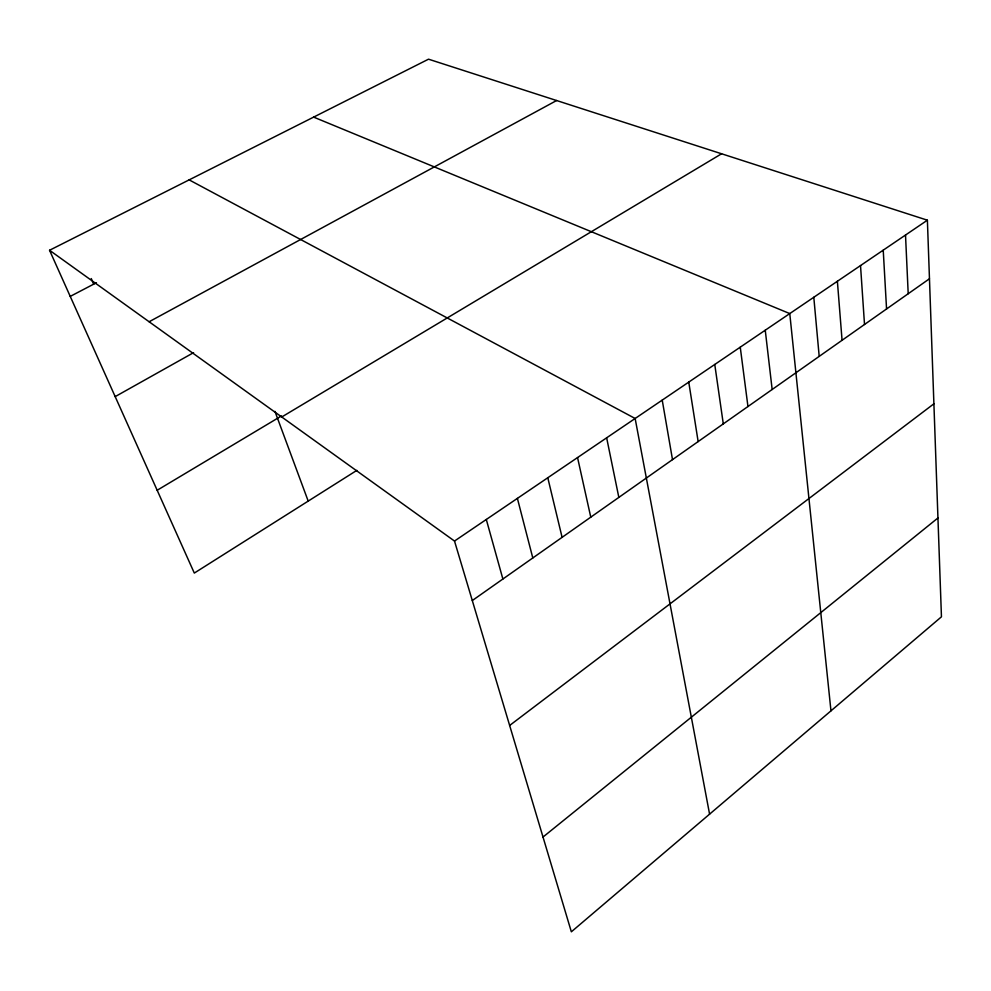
<?xml version="1.0" encoding="UTF-8"?>
<svg xmlns="http://www.w3.org/2000/svg" width="991" height="991" viewBox="0 0 991 991"><rect width="100%" height="100%" fill="white"/><g stroke="black" fill="none" stroke-linecap="round" stroke-linejoin="round"><path stroke-width="1.49" d="M543.018 837.036L937.944 517.971M509.647 725.462L933.894 403.808M472.298 600.546L929.459 278.768M454.51 541.049L927.39 220.2L941.45 616.811L571.349 931.813L454.51 541.049L49.55 250.265L428.521 59.187L927.39 220.2M356.822 470.378L194.31 573.071L49.55 250.265M157.173 490.26L281.506 415.91M281.741 416.988L721.584 153.778M115.179 396.623L193.579 352.66M149.108 321.765L556.608 100.525M70.237 296.396L96.424 282.732M313.639 117.111L789.765 313.577L830.966 710.857M189.157 179.879L635.144 418.487L709.581 814.156M91.271 278.57L93.699 284.157M274.953 411.389L308.201 501.099M486.296 519.482L502.883 579.029M517.389 498.386L532.799 557.97M547.788 477.761L562.095 537.345M577.542 457.569L590.772 517.166M606.653 437.824L618.842 497.408M662.223 400.116L672.505 459.638M688.757 382.105L698.147 441.59M714.759 364.465L723.294 423.888M740.252 347.172L747.957 406.521M765.25 330.214L772.162 389.488M813.797 297.263L819.198 356.376M837.383 281.271L842.065 340.285M860.522 265.563L864.511 324.491M883.229 250.166L886.561 308.969M905.514 235.04L908.202 293.732"/></g></svg>
